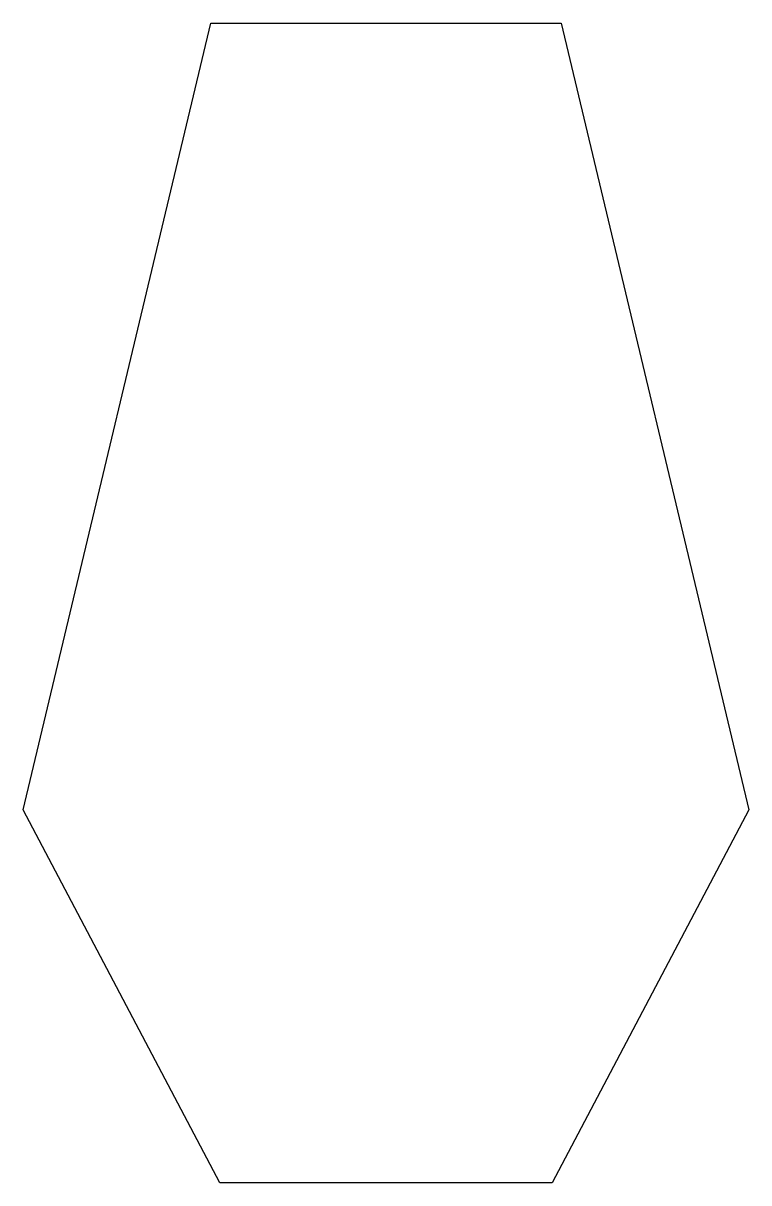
# Model space of a CAD drawing. Header units: millimetres. Extents: x -252 to 252, y -403 to 403.
import ezdxf

# ---------------------------------------------------------------- set-up
doc = ezdxf.new("R2010")
doc.units = ezdxf.units.MM
doc.layers.get('0').update_dxf_attribs({"linetype": 'CONTINUOUS'})

msp = doc.modelspace()

# ---------------------------------------------------------------- linework, layer by layer
msp.add_lwpolyline([(-121.87, 403.3), (121.87, 403.3), (252.23, -143.82), (115.47, -403.3), (-115.47, -403.3), (-252.23, -143.82)], close=True)

doc.saveas('drawing.dxf')
